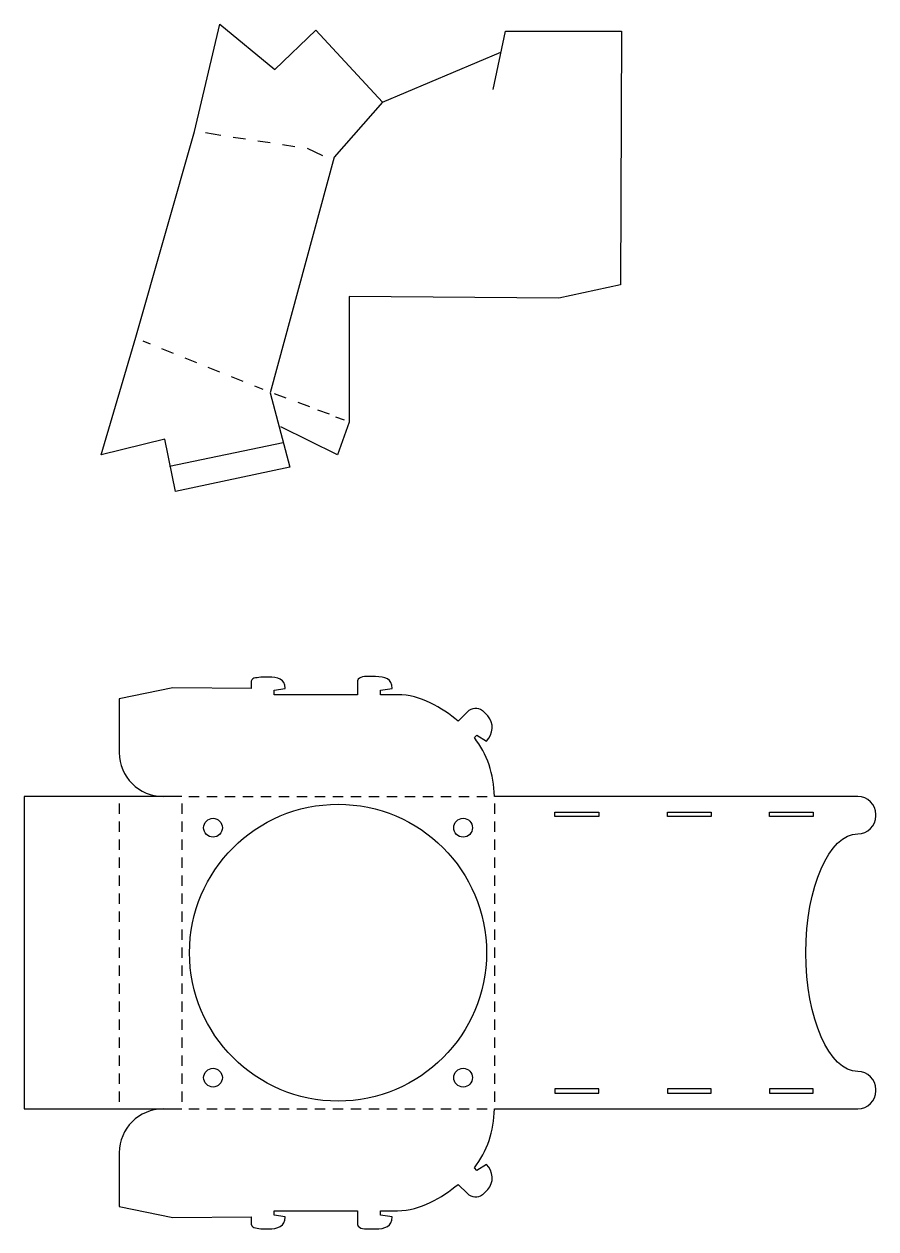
# Model space of a CAD drawing. Header units: millimetres. Extents: x -127 to 1881, y -61 to 1624.
# Drawn here: x 1744.6 to 1881.3, y 950.8 to 1144.2 of the extents above; entities that cross this region are included whole.
import ezdxf

# ---------------------------------------------------------------- set-up
doc = ezdxf.new("R2010")
doc.units = ezdxf.units.MM
doc.layers.get('0').update_dxf_attribs({"linetype": 'CONTINUOUS', "true_color": 0xffffff})

msp = doc.modelspace()

# ---------------------------------------------------------------- linework, layer by layer
at = {"color": 7, "true_color": 0xffffff}
for points in [[(1784.12, 1085.01), (1787.26, 1073.1), (1768.89, 1069.2), (1767.18, 1077.59), (1756.97, 1075.09), (1762.54, 1093.98), (1771.97, 1126.99), (1776.04, 1144.21), (1784.87, 1136.94), (1791.44, 1143.25), (1802.12, 1131.67), (1794.37, 1122.85)], [(1821.85, 1143.08), (1840.47, 1143.08), (1840.33, 1102.35), (1830.43, 1100.23), (1796.8, 1100.47), (1796.8, 1080.3), (1794.93, 1075.09), (1785.8, 1079.58)], [(1819.87, 1133.73), (1821.85, 1143.08)], [(1802.12, 1131.67), (1821.13, 1139.68)], [(1776.19, 1126.31), (1773.71, 1126.73)], [(1780.15, 1125.72), (1778.17, 1126.02)], [(1784.12, 1125.13), (1782.14, 1125.43)], [(1788.09, 1124.53), (1786.11, 1124.83)], [(1792.56, 1123.04), (1790.08, 1124.24)], [(1794.37, 1122.85), (1784.12, 1085.01)], [(1764.88, 1092.85), (1763.74, 1093.31)], [(1768.6, 1091.35), (1766.74, 1092.1)], [(1772.32, 1089.84), (1770.46, 1090.6)], [(1776.04, 1088.34), (1774.18, 1089.09)], [(1779.76, 1086.84), (1777.9, 1087.59)], [(1782.96, 1085.55), (1781.62, 1086.09)], [(1786.69, 1084.16), (1784.8, 1084.84)], [(1790.46, 1082.79), (1788.58, 1083.47)], [(1793.65, 1081.58), (1791.77, 1082.26)], [(1796.02, 1080.63), (1794.66, 1081.11)], [(1796.8, 1080.3), (1796.8, 1080.3)], [(1786.18, 1077.01), (1767.97, 1073.18)], [(1783.83, 1039.38), (1782.9, 1039.38)], [(1801.02, 1039.47), (1800.07, 1039.48)], [(1781.04, 1038.43), (1781.04, 1037.56), (1768.5, 1037.64), (1759.89, 1035.9), (1759.89, 1027.26)], [(1798.1, 1038.43), (1798.1, 1036.56), (1784.76, 1036.56), (1784.76, 1037.27), (1786.53, 1037.57), (1786.52, 1037.58)], [(1804.54, 1036.56), (1801.81, 1036.56), (1801.81, 1037.27), (1803.7, 1037.57)], [(1815.75, 1033.81), (1814.27, 1032.33)], [(1819.04, 1033.14), (1818.38, 1033.81)], [(1816.87, 1029.67), (1817.27, 1030.08), (1818.83, 1029.12)], [(1769.92, 1020.22), (1744.62, 1020.22), (1744.62, 970.06), (1769.92, 970.06)], [(1771.05, 1020.22), (1772.71, 1020.22)], [(1773.94, 1020.22), (1775.6, 1020.22)], [(1776.83, 1020.22), (1778.49, 1020.22)], [(1779.72, 1020.22), (1781.38, 1020.22)], [(1782.61, 1020.22), (1784.27, 1020.22)], [(1785.5, 1020.22), (1787.16, 1020.22)], [(1788.39, 1020.22), (1790.05, 1020.22)], [(1791.28, 1020.22), (1792.94, 1020.22)], [(1794.17, 1020.22), (1795.83, 1020.22)], [(1797.06, 1020.22), (1798.72, 1020.22)], [(1799.95, 1020.22), (1801.61, 1020.22)], [(1802.84, 1020.22), (1804.5, 1020.22)], [(1805.73, 1020.22), (1807.39, 1020.22)], [(1808.62, 1020.22), (1810.28, 1020.22)], [(1811.51, 1020.22), (1813.17, 1020.22)], [(1814.4, 1020.22), (1816.06, 1020.22)], [(1817.29, 1020.22), (1818.95, 1020.22)], [(1878.42, 1020.21), (1878.42, 1020.22), (1820.08, 1020.22)], [(1759.89, 1019.09), (1759.89, 1017.43)], [(1769.92, 1019.09), (1769.92, 1017.43)], [(1820.08, 1019.09), (1820.08, 1017.43)], [(1829.81, 1017.71), (1836.83, 1017.71), (1836.83, 1017.01), (1829.81, 1017.01), (1829.81, 1017.71), (1829.81, 1017.71)], [(1847.87, 1017.71), (1854.89, 1017.71), (1854.89, 1017.01), (1847.87, 1017.01), (1847.87, 1017.71), (1847.87, 1017.71)], [(1864.23, 1017.71), (1871.25, 1017.71), (1871.25, 1017.01), (1864.23, 1017.01), (1864.23, 1017.71), (1864.23, 1017.71)], [(1759.89, 1016.2), (1759.89, 1014.54)], [(1769.92, 1016.2), (1769.92, 1014.54)], [(1820.08, 1016.2), (1820.08, 1014.54)], [(1881.31, 1017.09), (1881.31, 1017.33)], [(1773.43, 1015.2), (1773.43, 1015.2)], [(1813.56, 1015.2), (1813.56, 1015.2)], [(1878.42, 1014.21), (1878.42, 1014.21), (1878.42, 1014.21)], [(1759.89, 1013.31), (1759.89, 1011.65)], [(1769.92, 1013.31), (1769.92, 1011.65)], [(1820.08, 1013.31), (1820.08, 1011.65)], [(1759.89, 1010.42), (1759.89, 1008.76)], [(1769.92, 1010.42), (1769.92, 1008.76)], [(1820.08, 1010.42), (1820.08, 1008.76)], [(1759.89, 1007.53), (1759.89, 1005.87)], [(1769.92, 1007.53), (1769.92, 1005.87)], [(1820.08, 1007.53), (1820.08, 1005.87)], [(1759.89, 1004.64), (1759.89, 1002.98)], [(1769.92, 1004.64), (1769.92, 1002.98)], [(1820.08, 1004.64), (1820.08, 1002.98)], [(1759.89, 1001.75), (1759.89, 1000.09)], [(1769.92, 1001.75), (1769.92, 1000.09)], [(1820.08, 1001.75), (1820.08, 1000.09)], [(1759.89, 998.86), (1759.89, 997.2)], [(1769.92, 998.86), (1769.92, 997.2)], [(1820.08, 998.86), (1820.08, 997.2)], [(1759.89, 995.97), (1759.89, 994.31)], [(1769.92, 995.97), (1769.92, 994.31)], [(1818.83, 995.14), (1818.83, 995.14)], [(1820.08, 995.97), (1820.08, 994.31)], [(1759.89, 993.08), (1759.89, 991.42)], [(1769.92, 993.08), (1769.92, 991.42)], [(1820.08, 993.08), (1820.08, 991.42)], [(1759.89, 990.19), (1759.89, 988.53)], [(1769.92, 990.19), (1769.92, 988.53)], [(1820.08, 990.19), (1820.08, 988.53)], [(1759.89, 987.3), (1759.89, 985.64)], [(1769.92, 987.3), (1769.92, 985.64)], [(1820.08, 987.3), (1820.08, 985.64)], [(1759.89, 984.41), (1759.89, 982.75)], [(1769.92, 984.41), (1769.92, 982.75)], [(1820.08, 984.41), (1820.08, 982.75)], [(1759.89, 981.52), (1759.89, 979.86)], [(1769.92, 981.52), (1769.92, 979.86)], [(1820.08, 981.52), (1820.08, 979.86)], [(1759.89, 978.63), (1759.89, 976.97)], [(1769.92, 978.63), (1769.92, 976.97)], [(1820.08, 978.63), (1820.08, 976.97)], [(1759.89, 975.74), (1759.89, 974.08)], [(1769.92, 975.74), (1769.92, 974.08)], [(1773.43, 975.08), (1773.43, 975.08)], [(1813.56, 975.08), (1813.56, 975.08)], [(1820.08, 975.74), (1820.08, 974.08)], [(1829.81, 972.57), (1836.83, 972.57), (1836.83, 973.27), (1829.81, 973.27), (1829.81, 972.57), (1829.81, 972.57)], [(1847.87, 972.57), (1854.89, 972.57), (1854.89, 973.27), (1847.87, 973.27), (1847.87, 972.57), (1847.87, 972.57)], [(1864.23, 972.57), (1871.25, 972.57), (1871.25, 973.27), (1864.23, 973.27), (1864.23, 972.57), (1864.23, 972.57)], [(1881.31, 972.95), (1881.31, 973.18)], [(1759.89, 972.85), (1759.89, 971.19)], [(1769.92, 972.85), (1769.92, 971.19)], [(1820.08, 972.85), (1820.08, 971.19)], [(1771.05, 970.06), (1772.71, 970.06)], [(1773.94, 970.06), (1775.6, 970.06)], [(1776.83, 970.06), (1778.49, 970.06)], [(1779.72, 970.06), (1781.38, 970.06)], [(1782.61, 970.06), (1784.27, 970.06)], [(1785.5, 970.06), (1787.16, 970.06)], [(1788.39, 970.06), (1790.05, 970.06)], [(1791.28, 970.06), (1792.94, 970.06)], [(1794.17, 970.06), (1795.83, 970.06)], [(1797.06, 970.06), (1798.72, 970.06)], [(1799.95, 970.06), (1801.61, 970.06)], [(1802.84, 970.06), (1804.5, 970.06)], [(1805.73, 970.06), (1807.39, 970.06)], [(1808.62, 970.06), (1810.28, 970.06)], [(1811.51, 970.06), (1813.17, 970.06)], [(1814.4, 970.06), (1816.06, 970.06)], [(1817.29, 970.06), (1818.95, 970.06)], [(1820.08, 970.06), (1878.42, 970.06)], [(1759.89, 963.02), (1759.89, 954.38), (1768.5, 952.64), (1781.04, 952.72), (1781.04, 951.85)], [(1818.83, 961.16), (1817.27, 960.2), (1816.87, 960.61)], [(1814.27, 957.95), (1815.75, 956.47)], [(1818.38, 956.47), (1819.04, 957.14)], [(1786.52, 952.7), (1786.53, 952.71), (1784.76, 953.01), (1784.76, 953.72), (1798.1, 953.72), (1798.1, 951.85)], [(1803.7, 952.71), (1801.81, 953.01), (1801.81, 953.72), (1804.54, 953.72)], [(1782.9, 950.8), (1783.83, 950.8)], [(1800.07, 950.8), (1801.02, 950.8)]]:
    msp.add_lwpolyline(points, dxfattribs=at)
for points in [[(1782.63, 1039.35), (1781.73, 1039.22), (1781.04, 1039.36), (1781.04, 1038.43)], [(1782.9, 1039.38), (1782.81, 1039.38), (1782.72, 1039.37), (1782.63, 1039.35)], [(1786.52, 1037.58), (1786.52, 1039.07), (1785.32, 1039.38), (1783.83, 1039.38)], [(1799.96, 1039.48), (1798.93, 1039.48), (1798.1, 1039.45), (1798.1, 1038.43)], [(1800.01, 1039.47), (1799.99, 1039.47), (1799.98, 1039.48), (1799.96, 1039.48)], [(1800.07, 1039.48), (1800.05, 1039.48), (1800.03, 1039.47), (1800.01, 1039.47)], [(1803.7, 1037.57), (1803.7, 1039.07), (1802.5, 1039.47), (1801.02, 1039.47)], [(1814.27, 1032.33), (1811.61, 1034.47), (1808.23, 1036.56), (1804.54, 1036.56)], [(1818.17, 1033.98), (1817.44, 1034.52), (1816.41, 1034.47), (1815.75, 1033.81)], [(1818.38, 1033.81), (1818.31, 1033.88), (1818.24, 1033.93), (1818.17, 1033.98)], [(1818.83, 1029.12), (1819.88, 1030.18), (1820.09, 1032.09), (1819.04, 1033.14)], [(1820.08, 1020.22), (1820.08, 1023.78), (1818.88, 1027.06), (1816.87, 1029.67)], [(1759.89, 1027.26), (1759.89, 1023.37), (1763.04, 1020.22), (1766.93, 1020.22)], [(1881.31, 1017.33), (1881.31, 1018.92), (1880.02, 1020.21), (1878.42, 1020.21)], [(1771.17, 995.14), (1771.17, 1008.3), (1781.84, 1018.97), (1795, 1018.97)], [(1795, 1018.97), (1808.16, 1018.97), (1818.83, 1008.3), (1818.83, 995.14)], [(1773.43, 1015.2), (1773.43, 1016.04), (1774.11, 1016.71), (1774.94, 1016.71)], [(1774.94, 1016.71), (1775.77, 1016.71), (1776.44, 1016.04), (1776.44, 1015.2)], [(1813.56, 1015.2), (1813.56, 1016.04), (1814.23, 1016.71), (1815.07, 1016.71)], [(1815.07, 1016.71), (1815.9, 1016.71), (1816.57, 1016.04), (1816.57, 1015.2)], [(1878.42, 1014.21), (1880.02, 1014.21), (1881.31, 1015.5), (1881.31, 1017.09)], [(1774.94, 1013.7), (1774.11, 1013.7), (1773.43, 1014.37), (1773.43, 1015.2)], [(1776.44, 1015.2), (1776.44, 1014.37), (1775.77, 1013.7), (1774.94, 1013.7)], [(1815.07, 1013.7), (1814.23, 1013.7), (1813.56, 1014.37), (1813.56, 1015.2)], [(1816.57, 1015.2), (1816.57, 1014.37), (1815.9, 1013.7), (1815.07, 1013.7)], [(1870.06, 995.14), (1870.06, 1005.67), (1873.81, 1014.21), (1878.42, 1014.21)], [(1795, 971.31), (1781.84, 971.31), (1771.17, 981.98), (1771.17, 995.14)], [(1818.83, 995.14), (1818.83, 981.98), (1808.16, 971.31), (1795, 971.31)], [(1878.42, 976.07), (1873.81, 976.07), (1870.06, 984.6), (1870.06, 995.14)], [(1773.43, 975.08), (1773.43, 975.91), (1774.11, 976.58), (1774.94, 976.58)], [(1774.94, 973.57), (1774.11, 973.57), (1773.43, 974.25), (1773.43, 975.08)], [(1774.94, 976.58), (1775.77, 976.58), (1776.44, 975.91), (1776.44, 975.08)], [(1776.44, 975.08), (1776.44, 974.25), (1775.77, 973.57), (1774.94, 973.57)], [(1813.56, 975.08), (1813.56, 975.91), (1814.23, 976.58), (1815.07, 976.58)], [(1815.07, 973.57), (1814.23, 973.57), (1813.56, 974.25), (1813.56, 975.08)], [(1815.07, 976.58), (1815.9, 976.58), (1816.57, 975.91), (1816.57, 975.08)], [(1816.57, 975.08), (1816.57, 974.25), (1815.9, 973.57), (1815.07, 973.57)], [(1881.31, 973.18), (1881.31, 974.77), (1880.02, 976.07), (1878.42, 976.07)], [(1878.42, 970.06), (1880.02, 970.06), (1881.31, 971.35), (1881.31, 972.95)], [(1766.93, 970.06), (1763.04, 970.06), (1759.89, 966.91), (1759.89, 963.02)], [(1816.87, 960.61), (1818.88, 963.22), (1820.08, 966.5), (1820.08, 970.06)], [(1819.04, 957.14), (1820.09, 958.19), (1819.88, 960.1), (1818.83, 961.16)], [(1804.54, 953.72), (1808.23, 953.72), (1811.61, 955.81), (1814.27, 957.95)], [(1815.75, 956.47), (1816.41, 955.81), (1817.44, 955.76), (1818.17, 956.3)], [(1818.17, 956.3), (1818.24, 956.35), (1818.31, 956.4), (1818.38, 956.47)], [(1781.04, 951.85), (1781.04, 950.92), (1781.73, 950.96), (1782.63, 950.83)], [(1783.83, 950.8), (1785.32, 950.8), (1786.52, 951.21), (1786.52, 952.7)], [(1798.1, 951.85), (1798.1, 950.83), (1798.93, 950.8), (1799.96, 950.8)], [(1801.02, 950.8), (1802.5, 950.8), (1803.7, 951.21), (1803.7, 952.71)], [(1782.63, 950.83), (1782.72, 950.81), (1782.81, 950.8), (1782.9, 950.8)], [(1799.96, 950.8), (1799.98, 950.8), (1799.99, 950.8), (1800.01, 950.8)], [(1800.01, 950.8), (1800.03, 950.8), (1800.05, 950.8), (1800.07, 950.8)]]:
    msp.add_open_spline(points, degree=3, dxfattribs=at)

doc.saveas('drawing.dxf')
